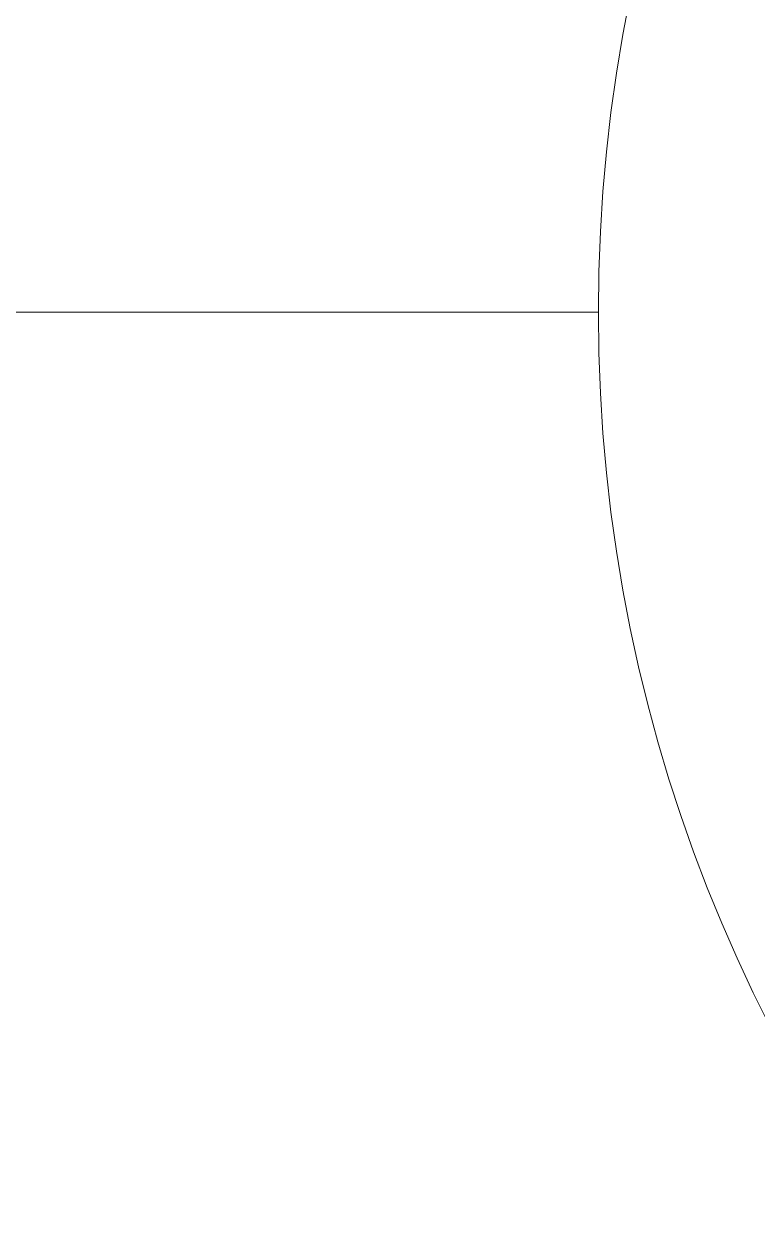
# Model space of a CAD drawing. Header units: metres. Extents: x 0 to 105485, y 0 to 425721.
# Drawn here: x 104929.1204 to 104929.4007, y 425421.8663 to 425422.3203 of the extents above; entities that cross this region are included whole.
import ezdxf

# ---------------------------------------------------------------- set-up
doc = ezdxf.new("R2010")
doc.units = ezdxf.units.M
doc.header["$MEASUREMENT"] = 0
doc.layers.add('B-XX-MO-ONDERZOEK_SONDERING-G', color=90, linetype='Continuous', lineweight=18)
doc.layers.add('B-XX-MO-ONDERZOEK_SONDERING-S', color=90, linetype='Continuous', lineweight=18)

msp = doc.modelspace()

# ---------------------------------------------------------------- linework, layer by layer
at = {"layer": 'B-XX-MO-ONDERZOEK_SONDERING-G', "color": 0, "true_color": 0x285cd6}
for points in [[(104928.39, 425422.21, -7.098), (104928.615, 425422.21, -7.118), (104928.765, 425422.21, -7.138), (104928.865, 425422.21, -7.158), (104929.215, 425422.21, -7.178), (104929.34, 425422.21, -7.198), (104929.34, 425422.21, -7.218), (104929.34, 425422.21, -7.238), (104929.34, 425422.21, -7.258), (104929.34, 425422.21, -7.277), (104929.34, 425422.21, -7.297), (104929.34, 425422.21, -7.317), (104929.34, 425422.21, -7.337), (104929.34, 425422.21, -7.357), (104929.34, 425422.21, -7.377), (104929.34, 425422.21, -7.397), (104929.34, 425422.21, -7.417), (104929.24, 425422.21, -7.437), (104929.14, 425422.21, -7.457), (104929.015, 425422.21, -7.477), (104928.89, 425422.21, -7.497), (104928.74, 425422.21, -7.516), (104928.615, 425422.21, -7.536), (104928.515, 425422.21, -7.556)], [(104929.115, 425422.21, -8.75), (104929.14, 425422.21, -8.77), (104929.165, 425422.21, -8.789), (104929.165, 425422.21, -8.809), (104929.19, 425422.21, -8.829), (104929.19, 425422.21, -8.849), (104929.19, 425422.21, -8.869), (104929.215, 425422.21, -8.889), (104929.265, 425422.21, -8.909), (104929.265, 425422.21, -8.929), (104929.265, 425422.21, -8.949), (104929.29, 425422.21, -8.968), (104929.265, 425422.21, -8.988), (104929.265, 425422.21, -9.008), (104929.265, 425422.21, -9.028), (104929.29, 425422.21, -9.048), (104929.29, 425422.21, -9.068), (104929.29, 425422.21, -9.088), (104929.29, 425422.21, -9.108), (104929.29, 425422.21, -9.127), (104929.29, 425422.21, -9.147), (104929.265, 425422.21, -9.167), (104929.265, 425422.21, -9.187), (104929.165, 425422.21, -9.207), (104929.14, 425422.21, -9.227), (104928.965, 425422.21, -9.247)], [(104929.015, 425422.21, -9.426), (104929.29, 425422.21, -9.446), (104929.34, 425422.21, -9.465), (104929.34, 425422.21, -9.485), (104929.315, 425422.21, -9.505), (104929.265, 425422.21, -9.525), (104929.14, 425422.21, -9.545), (104929.04, 425422.21, -9.565)], [(104929.09, 425422.21, -2.195), (104929.14, 425422.21, -2.215), (104929.065, 425422.21, -2.234)], [(104929.265, 425422.21, 3.401), (104929.24, 425422.21, 3.381), (104929.24, 425422.21, 3.361), (104929.265, 425422.21, 3.341), (104929.265, 425422.21, 3.321), (104929.29, 425422.21, 3.301), (104929.29, 425422.21, 3.281), (104929.29, 425422.21, 3.261), (104929.29, 425422.21, 3.241), (104929.29, 425422.21, 3.221), (104929.29, 425422.21, 3.201), (104929.29, 425422.21, 3.181), (104929.29, 425422.21, 3.161), (104929.29, 425422.21, 3.141), (104929.265, 425422.21, 3.121), (104929.265, 425422.21, 3.101), (104929.265, 425422.21, 3.081), (104929.265, 425422.21, 3.061), (104929.265, 425422.21, 3.041), (104929.265, 425422.21, 3.021), (104929.265, 425422.21, 3.001), (104929.265, 425422.21, 2.981), (104929.265, 425422.21, 2.961), (104929.265, 425422.21, 2.941), (104929.24, 425422.21, 2.921), (104929.24, 425422.21, 2.901), (104929.24, 425422.21, 2.881), (104929.24, 425422.21, 2.861), (104929.24, 425422.21, 2.841), (104929.24, 425422.21, 2.821), (104929.24, 425422.21, 2.801), (104929.265, 425422.21, 2.781), (104929.265, 425422.21, 2.761), (104929.265, 425422.21, 2.741), (104929.265, 425422.21, 2.721), (104929.265, 425422.21, 2.701), (104929.265, 425422.21, 2.681), (104929.265, 425422.21, 2.661), (104929.265, 425422.21, 2.641), (104929.265, 425422.21, 2.621), (104929.265, 425422.21, 2.601), (104929.265, 425422.21, 2.581), (104929.265, 425422.21, 2.561), (104929.265, 425422.21, 2.541), (104929.24, 425422.21, 2.521), (104929.24, 425422.21, 2.501), (104929.24, 425422.21, 2.481), (104929.24, 425422.21, 2.461), (104929.24, 425422.21, 2.441), (104929.24, 425422.21, 2.421), (104929.24, 425422.21, 2.401), (104929.24, 425422.21, 2.381), (104929.24, 425422.21, 2.361), (104929.215, 425422.21, 2.341), (104929.215, 425422.21, 2.321), (104929.215, 425422.21, 2.301), (104929.215, 425422.21, 2.281), (104929.215, 425422.21, 2.261), (104929.215, 425422.21, 2.241), (104929.215, 425422.21, 2.221), (104929.215, 425422.21, 2.201), (104929.215, 425422.21, 2.181), (104929.215, 425422.21, 2.161), (104929.215, 425422.21, 2.141), (104929.215, 425422.21, 2.121), (104929.215, 425422.21, 2.101), (104929.215, 425422.21, 2.081), (104929.215, 425422.21, 2.061), (104929.215, 425422.21, 2.041), (104929.215, 425422.21, 2.021), (104929.24, 425422.21, 2.001), (104929.24, 425422.21, 1.981), (104929.24, 425422.21, 1.961), (104929.265, 425422.21, 1.941), (104929.265, 425422.21, 1.921), (104929.265, 425422.21, 1.901), (104929.265, 425422.21, 1.881), (104929.265, 425422.21, 1.861), (104929.265, 425422.21, 1.841), (104929.265, 425422.21, 1.821), (104929.265, 425422.21, 1.801), (104929.265, 425422.21, 1.781), (104929.265, 425422.21, 1.761), (104929.265, 425422.21, 1.741), (104929.265, 425422.21, 1.721), (104929.29, 425422.21, 1.701), (104929.265, 425422.21, 1.681), (104929.29, 425422.21, 1.661), (104929.265, 425422.21, 1.641), (104929.29, 425422.21, 1.621), (104929.265, 425422.21, 1.601), (104929.265, 425422.21, 1.581), (104929.215, 425422.21, 1.561), (104929.165, 425422.21, 1.541), (104929.09, 425422.21, 1.521)], [(104929.115, 425422.21, -15.84), (104929.14, 425422.21, -15.86), (104929.14, 425422.21, -15.88), (104929.14, 425422.21, -15.899), (104929.14, 425422.21, -15.919), (104929.165, 425422.21, -15.939), (104929.165, 425422.21, -15.959), (104929.19, 425422.21, -15.979), (104929.19, 425422.21, -15.999), (104929.19, 425422.21, -16.018), (104929.19, 425422.21, -16.038), (104929.19, 425422.21, -16.058), (104929.19, 425422.21, -16.078), (104929.19, 425422.21, -16.098), (104929.165, 425422.21, -16.118), (104929.165, 425422.21, -16.137), (104929.165, 425422.21, -16.157), (104929.165, 425422.21, -16.177), (104929.14, 425422.21, -16.197), (104929.14, 425422.21, -16.217), (104929.14, 425422.21, -16.237), (104929.14, 425422.21, -16.256), (104929.165, 425422.21, -16.276), (104929.165, 425422.21, -16.296), (104929.165, 425422.21, -16.316), (104929.165, 425422.21, -16.336), (104929.165, 425422.21, -16.356), (104929.165, 425422.21, -16.375), (104929.165, 425422.21, -16.395), (104929.165, 425422.21, -16.415), (104929.165, 425422.21, -16.435), (104929.165, 425422.21, -16.455), (104929.165, 425422.21, -16.475), (104929.165, 425422.21, -16.495), (104929.165, 425422.21, -16.514), (104929.165, 425422.21, -16.534), (104929.165, 425422.21, -16.554), (104929.165, 425422.21, -16.574), (104929.165, 425422.21, -16.594), (104929.165, 425422.21, -16.614), (104929.165, 425422.21, -16.633), (104929.165, 425422.21, -16.653), (104929.165, 425422.21, -16.673), (104929.165, 425422.21, -16.693), (104929.165, 425422.21, -16.713), (104929.165, 425422.21, -16.733), (104929.165, 425422.21, -16.752), (104929.165, 425422.21, -16.772), (104929.165, 425422.21, -16.792), (104929.165, 425422.21, -16.812), (104929.19, 425422.21, -16.832), (104929.19, 425422.21, -16.852), (104929.19, 425422.21, -16.871), (104929.19, 425422.21, -16.891), (104929.19, 425422.21, -16.911), (104929.165, 425422.21, -16.931), (104929.165, 425422.21, -16.951), (104929.165, 425422.21, -16.971), (104929.165, 425422.21, -16.99), (104929.165, 425422.21, -17.01), (104929.165, 425422.21, -17.03), (104929.165, 425422.21, -17.05), (104929.165, 425422.21, -17.07), (104929.19, 425422.21, -17.09), (104929.19, 425422.21, -17.109), (104929.19, 425422.21, -17.129), (104929.19, 425422.21, -17.149), (104929.19, 425422.21, -17.169), (104929.19, 425422.21, -17.189), (104929.19, 425422.21, -17.208), (104929.215, 425422.21, -17.228), (104929.215, 425422.21, -17.248), (104929.215, 425422.21, -17.268), (104929.215, 425422.21, -17.288), (104929.215, 425422.21, -17.308), (104929.215, 425422.21, -17.327), (104929.215, 425422.21, -17.347), (104929.215, 425422.21, -17.367), (104929.215, 425422.21, -17.387), (104929.215, 425422.21, -17.407), (104929.215, 425422.21, -17.427), (104929.215, 425422.21, -17.446), (104929.215, 425422.21, -17.466), (104929.19, 425422.21, -17.486), (104929.19, 425422.21, -17.506), (104929.19, 425422.21, -17.526), (104929.19, 425422.21, -17.546), (104929.19, 425422.21, -17.565), (104929.215, 425422.21, -17.585), (104929.215, 425422.21, -17.605), (104929.215, 425422.21, -17.625), (104929.215, 425422.21, -17.645), (104929.215, 425422.21, -17.665), (104929.24, 425422.21, -17.684), (104929.24, 425422.21, -17.704), (104929.24, 425422.21, -17.724), (104929.24, 425422.21, -17.744), (104929.24, 425422.21, -17.764), (104929.24, 425422.21, -17.784), (104929.24, 425422.21, -17.803), (104929.24, 425422.21, -17.823), (104929.24, 425422.21, -17.843), (104929.24, 425422.21, -17.863), (104929.215, 425422.21, -17.883), (104929.215, 425422.21, -17.902), (104929.215, 425422.21, -17.922), (104929.19, 425422.21, -17.942), (104929.19, 425422.21, -17.962), (104929.215, 425422.21, -17.982), (104929.19, 425422.21, -18.002), (104929.19, 425422.21, -18.021), (104929.215, 425422.21, -18.041), (104929.19, 425422.21, -18.061), (104929.19, 425422.21, -18.081), (104929.215, 425422.21, -18.101), (104929.215, 425422.21, -18.121), (104929.215, 425422.21, -18.14), (104929.215, 425422.21, -18.16), (104929.19, 425422.21, -18.18), (104929.19, 425422.21, -18.2), (104929.215, 425422.21, -18.22), (104929.215, 425422.21, -18.24), (104929.215, 425422.21, -18.259), (104929.215, 425422.21, -18.279), (104929.215, 425422.21, -18.299), (104929.19, 425422.21, -18.319), (104929.19, 425422.21, -18.339), (104929.14, 425422.21, -18.359), (104929.09, 425422.21, -18.378)], [(104929.09, 425422.21, -23.129), (104929.14, 425422.21, -23.149), (104929.165, 425422.21, -23.168), (104929.165, 425422.21, -23.188), (104929.14, 425422.21, -23.208), (104929.09, 425422.21, -23.228)], [(104929.115, 425422.21, -1.556), (104929.29, 425422.21, -1.576), (104929.315, 425422.21, -1.596), (104929.265, 425422.21, -1.616), (104929.24, 425422.21, -1.636), (104929.19, 425422.21, -1.656), (104929.19, 425422.21, -1.676), (104929.165, 425422.21, -1.696), (104929.19, 425422.21, -1.716), (104929.215, 425422.21, -1.736), (104929.215, 425422.21, -1.756), (104929.215, 425422.21, -1.776), (104929.215, 425422.21, -1.795), (104929.19, 425422.21, -1.815), (104929.165, 425422.21, -1.835), (104929.115, 425422.21, -1.855)], [(104929.115, 425422.21, -7.755), (104929.14, 425422.21, -7.775), (104929.14, 425422.21, -7.795), (104929.115, 425422.21, -7.815)], [(104929.115, 425422.21, -7.974), (104929.14, 425422.21, -7.994), (104929.14, 425422.21, -8.014), (104929.19, 425422.21, -8.034), (104929.165, 425422.21, -8.053), (104929.14, 425422.21, -8.073), (104929.115, 425422.21, -8.093)], [(104929.115, 425422.21, -12.009), (104929.165, 425422.21, -12.029), (104929.19, 425422.21, -12.049), (104929.215, 425422.21, -12.068), (104929.24, 425422.21, -12.088), (104929.24, 425422.21, -12.108), (104929.265, 425422.21, -12.128), (104929.24, 425422.21, -12.148), (104929.24, 425422.21, -12.168), (104929.24, 425422.21, -12.188), (104929.24, 425422.21, -12.207), (104929.24, 425422.21, -12.227), (104929.215, 425422.21, -12.247), (104929.215, 425422.21, -12.267), (104929.215, 425422.21, -12.287), (104929.215, 425422.21, -12.307), (104929.19, 425422.21, -12.327), (104929.19, 425422.21, -12.346), (104929.19, 425422.21, -12.366), (104929.19, 425422.21, -12.386), (104929.19, 425422.21, -12.406), (104929.19, 425422.21, -12.426), (104929.19, 425422.21, -12.446), (104929.19, 425422.21, -12.466), (104929.19, 425422.21, -12.485), (104929.19, 425422.21, -12.505), (104929.19, 425422.21, -12.525), (104929.19, 425422.21, -12.545), (104929.19, 425422.21, -12.565), (104929.19, 425422.21, -12.585), (104929.165, 425422.21, -12.605), (104929.165, 425422.21, -12.624), (104929.165, 425422.21, -12.644), (104929.165, 425422.21, -12.664), (104929.165, 425422.21, -12.684), (104929.165, 425422.21, -12.704), (104929.165, 425422.21, -12.724), (104929.165, 425422.21, -12.744), (104929.165, 425422.21, -12.763), (104929.165, 425422.21, -12.783), (104929.165, 425422.21, -12.803), (104929.165, 425422.21, -12.823), (104929.165, 425422.21, -12.843), (104929.165, 425422.21, -12.863), (104929.14, 425422.21, -12.883), (104929.14, 425422.21, -12.902), (104929.14, 425422.21, -12.922), (104929.14, 425422.21, -12.942), (104929.14, 425422.21, -12.962), (104929.165, 425422.21, -12.982), (104929.165, 425422.21, -13.002), (104929.165, 425422.21, -13.021), (104929.19, 425422.21, -13.041), (104929.19, 425422.21, -13.061), (104929.215, 425422.21, -13.081), (104929.215, 425422.21, -13.101), (104929.215, 425422.21, -13.121), (104929.215, 425422.21, -13.141), (104929.215, 425422.21, -13.16), (104929.215, 425422.21, -13.18), (104929.19, 425422.21, -13.2), (104929.19, 425422.21, -13.22), (104929.165, 425422.21, -13.24), (104929.165, 425422.21, -13.26), (104929.165, 425422.21, -13.28), (104929.165, 425422.21, -13.299), (104929.165, 425422.21, -13.319), (104929.19, 425422.21, -13.339), (104929.19, 425422.21, -13.359), (104929.19, 425422.21, -13.379), (104929.165, 425422.21, -13.399), (104929.165, 425422.21, -13.419), (104929.165, 425422.21, -13.438), (104929.165, 425422.21, -13.458), (104929.165, 425422.21, -13.478), (104929.165, 425422.21, -13.498), (104929.165, 425422.21, -13.518), (104929.165, 425422.21, -13.538), (104929.165, 425422.21, -13.557), (104929.165, 425422.21, -13.577), (104929.165, 425422.21, -13.597), (104929.14, 425422.21, -13.617), (104929.14, 425422.21, -13.637), (104929.14, 425422.21, -13.657), (104929.165, 425422.21, -13.677), (104929.165, 425422.21, -13.696), (104929.165, 425422.21, -13.716), (104929.165, 425422.21, -13.736), (104929.165, 425422.21, -13.756), (104929.165, 425422.21, -13.776), (104929.165, 425422.21, -13.796), (104929.14, 425422.21, -13.816), (104929.14, 425422.21, -13.835), (104929.165, 425422.21, -13.855), (104929.165, 425422.21, -13.875), (104929.165, 425422.21, -13.895), (104929.165, 425422.21, -13.915), (104929.165, 425422.21, -13.935), (104929.165, 425422.21, -13.954), (104929.165, 425422.21, -13.974), (104929.165, 425422.21, -13.994), (104929.165, 425422.21, -14.014), (104929.165, 425422.21, -14.034), (104929.165, 425422.21, -14.054), (104929.165, 425422.21, -14.074), (104929.165, 425422.21, -14.093), (104929.165, 425422.21, -14.113), (104929.165, 425422.21, -14.133), (104929.165, 425422.21, -14.153), (104929.165, 425422.21, -14.173), (104929.14, 425422.21, -14.193), (104929.14, 425422.21, -14.213), (104929.14, 425422.21, -14.232), (104929.14, 425422.21, -14.252), (104929.115, 425422.21, -14.272)], [(104929.115, 425422.21, -14.332), (104929.14, 425422.21, -14.352), (104929.14, 425422.21, -14.371), (104929.14, 425422.21, -14.391), (104929.14, 425422.21, -14.411), (104929.14, 425422.21, -14.431), (104929.14, 425422.21, -14.451), (104929.14, 425422.21, -14.471), (104929.14, 425422.21, -14.49), (104929.14, 425422.21, -14.51), (104929.14, 425422.21, -14.53), (104929.14, 425422.21, -14.55), (104929.14, 425422.21, -14.57), (104929.14, 425422.21, -14.59), (104929.14, 425422.21, -14.61), (104929.165, 425422.21, -14.629), (104929.165, 425422.21, -14.649), (104929.165, 425422.21, -14.669), (104929.19, 425422.21, -14.689), (104929.19, 425422.21, -14.709), (104929.19, 425422.21, -14.729), (104929.19, 425422.21, -14.748), (104929.19, 425422.21, -14.768), (104929.19, 425422.21, -14.788), (104929.19, 425422.21, -14.808), (104929.19, 425422.21, -14.828), (104929.19, 425422.21, -14.848), (104929.19, 425422.21, -14.868), (104929.19, 425422.21, -14.887), (104929.19, 425422.21, -14.907), (104929.19, 425422.21, -14.927), (104929.19, 425422.21, -14.947), (104929.19, 425422.21, -14.967), (104929.19, 425422.21, -14.987), (104929.165, 425422.21, -15.006), (104929.165, 425422.21, -15.026), (104929.165, 425422.21, -15.046), (104929.14, 425422.21, -15.066), (104929.14, 425422.21, -15.086), (104929.14, 425422.21, -15.106), (104929.14, 425422.21, -15.126), (104929.115, 425422.21, -15.145)], [(104929.115, 425422.21, -15.205), (104929.14, 425422.21, -15.225), (104929.115, 425422.21, -15.245), (104929.14, 425422.21, -15.264), (104929.115, 425422.21, -15.284)], [(104929.115, 425422.21, -15.364), (104929.14, 425422.21, -15.383), (104929.14, 425422.21, -15.403), (104929.14, 425422.21, -15.423), (104929.14, 425422.21, -15.443), (104929.165, 425422.21, -15.463), (104929.165, 425422.21, -15.483), (104929.165, 425422.21, -15.503), (104929.165, 425422.21, -15.522), (104929.165, 425422.21, -15.542), (104929.165, 425422.21, -15.562), (104929.14, 425422.21, -15.582), (104929.14, 425422.21, -15.602), (104929.14, 425422.21, -15.622), (104929.115, 425422.21, -15.641)], [(104929.115, 425422.21, -24.275), (104929.14, 425422.21, -24.295), (104929.14, 425422.21, -24.315), (104929.14, 425422.21, -24.335), (104929.115, 425422.21, -24.354)], [(104929.115, 425422.21, -24.73), (104929.14, 425422.21, -24.75), (104929.165, 425422.21, -24.77), (104929.19, 425422.21, -24.789), (104929.19, 425422.21, -24.809), (104929.19, 425422.21, -24.829), (104929.19, 425422.21, -24.849), (104929.19, 425422.21, -24.868), (104929.165, 425422.21, -24.888), (104929.14, 425422.21, -24.908), (104929.14, 425422.21, -24.928), (104929.14, 425422.21, -24.947), (104929.165, 425422.21, -24.967), (104929.14, 425422.21, -24.987), (104929.14, 425422.21, -25.007), (104929.14, 425422.21, -25.026), (104929.14, 425422.21, -25.046), (104929.115, 425422.21, -25.066)], [(104929.115, 425422.21, -25.086), (104929.14, 425422.21, -25.106), (104929.14, 425422.21, -25.125), (104929.14, 425422.21, -25.145), (104929.14, 425422.21, -25.165), (104929.115, 425422.21, -25.185)], [(104929.115, 425422.21, -26.804), (104929.14, 425422.21, -26.824), (104929.14, 425422.21, -26.844), (104929.14, 425422.21, -26.863), (104929.115, 425422.21, -26.883)], [(104929.115, 425422.21, -27.179), (104929.14, 425422.21, -27.199), (104929.14, 425422.21, -27.219), (104929.14, 425422.21, -27.238), (104929.115, 425422.21, -27.258)], [(104929.115, 425422.21, -27.613), (104929.14, 425422.21, -27.633), (104929.14, 425422.21, -27.653), (104929.14, 425422.21, -27.673), (104929.14, 425422.21, -27.692), (104929.115, 425422.21, -27.712)], [(104929.115, 425422.21, -36.553), (104929.14, 425422.21, -36.573), (104929.165, 425422.21, -36.592), (104929.165, 425422.21, -36.612), (104929.14, 425422.21, -36.632), (104929.14, 425422.21, -36.651), (104929.14, 425422.21, -36.671), (104929.14, 425422.21, -36.69), (104929.14, 425422.21, -36.71), (104929.14, 425422.21, -36.73), (104929.14, 425422.21, -36.749), (104929.14, 425422.21, -36.769), (104929.14, 425422.21, -36.789), (104929.14, 425422.21, -36.808), (104929.14, 425422.21, -36.828), (104929.14, 425422.21, -36.847), (104929.14, 425422.21, -36.867), (104929.14, 425422.21, -36.887), (104929.14, 425422.21, -36.906), (104929.165, 425422.21, -36.926), (104929.165, 425422.21, -36.946), (104929.165, 425422.21, -36.965), (104929.165, 425422.21, -36.985), (104929.165, 425422.21, -37.004), (104929.165, 425422.21, -37.024), (104929.165, 425422.21, -37.044), (104929.19, 425422.21, -37.063), (104929.165, 425422.21, -37.083), (104929.165, 425422.21, -37.103), (104929.165, 425422.21, -37.122), (104929.165, 425422.21, -37.142), (104929.165, 425422.21, -37.161), (104929.165, 425422.21, -37.181), (104929.165, 425422.21, -37.201), (104929.165, 425422.21, -37.22), (104929.165, 425422.21, -37.24), (104929.165, 425422.21, -37.26), (104929.165, 425422.21, -37.279), (104929.165, 425422.21, -37.299), (104929.165, 425422.21, -37.318), (104929.165, 425422.21, -37.338), (104929.165, 425422.21, -37.358), (104929.165, 425422.21, -37.377), (104929.165, 425422.21, -37.397), (104929.165, 425422.21, -37.416), (104929.14, 425422.21, -37.436), (104929.14, 425422.21, -37.456), (104929.14, 425422.21, -37.475), (104929.14, 425422.21, -37.495), (104929.14, 425422.21, -37.515), (104929.14, 425422.21, -37.534), (104929.14, 425422.21, -37.554), (104929.14, 425422.21, -37.573), (104929.14, 425422.21, -37.593), (104929.14, 425422.21, -37.613), (104929.165, 425422.21, -37.632), (104929.165, 425422.21, -37.652), (104929.165, 425422.21, -37.672), (104929.165, 425422.21, -37.691), (104929.165, 425422.21, -37.711), (104929.165, 425422.21, -37.73), (104929.165, 425422.21, -37.75), (104929.14, 425422.21, -37.77), (104929.14, 425422.21, -37.789), (104929.14, 425422.21, -37.809), (104929.14, 425422.21, -37.828), (104929.14, 425422.21, -37.848), (104929.14, 425422.21, -37.868), (104929.14, 425422.21, -37.887), (104929.14, 425422.21, -37.907), (104929.14, 425422.21, -37.927), (104929.165, 425422.21, -37.946), (104929.165, 425422.21, -37.966), (104929.165, 425422.21, -37.985), (104929.165, 425422.21, -38.005), (104929.165, 425422.21, -38.025), (104929.165, 425422.21, -38.044), (104929.165, 425422.21, -38.064), (104929.14, 425422.21, -38.084), (104929.165, 425422.21, -38.103), (104929.165, 425422.21, -38.123), (104929.165, 425422.21, -38.142), (104929.165, 425422.21, -38.162), (104929.165, 425422.21, -38.182), (104929.165, 425422.21, -38.201), (104929.165, 425422.21, -38.221), (104929.165, 425422.21, -38.24), (104929.165, 425422.21, -38.26), (104929.19, 425422.21, -38.28), (104929.19, 425422.21, -38.299), (104929.19, 425422.21, -38.319), (104929.19, 425422.21, -38.339), (104929.19, 425422.21, -38.358), (104929.19, 425422.21, -38.378), (104929.19, 425422.21, -38.397), (104929.165, 425422.21, -38.417), (104929.165, 425422.21, -38.437), (104929.165, 425422.21, -38.456), (104929.165, 425422.21, -38.476), (104929.165, 425422.21, -38.495), (104929.165, 425422.21, -38.515), (104929.165, 425422.21, -38.535), (104929.14, 425422.21, -38.554), (104929.14, 425422.21, -38.574), (104929.14, 425422.21, -38.594), (104929.14, 425422.21, -38.613), (104929.14, 425422.21, -38.633), (104929.14, 425422.21, -38.652), (104929.165, 425422.21, -38.672), (104929.165, 425422.21, -38.692), (104929.165, 425422.21, -38.711), (104929.165, 425422.21, -38.731), (104929.165, 425422.21, -38.751), (104929.14, 425422.21, -38.77), (104929.14, 425422.21, -38.79), (104929.14, 425422.21, -38.809), (104929.14, 425422.21, -38.829), (104929.14, 425422.21, -38.849), (104929.14, 425422.21, -38.868), (104929.14, 425422.21, -38.888), (104929.14, 425422.21, -38.907), (104929.165, 425422.21, -38.927), (104929.14, 425422.21, -38.947), (104929.165, 425422.21, -38.966), (104929.165, 425422.21, -38.986), (104929.165, 425422.21, -39.006), (104929.165, 425422.21, -39.025), (104929.14, 425422.21, -39.045), (104929.14, 425422.21, -39.064), (104929.14, 425422.21, -39.084), (104929.14, 425422.21, -39.104), (104929.14, 425422.21, -39.123), (104929.14, 425422.21, -39.143), (104929.14, 425422.21, -39.162), (104929.14, 425422.21, -39.182), (104929.14, 425422.21, -39.202), (104929.14, 425422.21, -39.221), (104929.165, 425422.21, -39.241), (104929.165, 425422.21, -39.261), (104929.165, 425422.21, -39.28), (104929.165, 425422.21, -39.3), (104929.165, 425422.21, -39.319), (104929.165, 425422.21, -39.339), (104929.165, 425422.21, -39.359), (104929.165, 425422.21, -39.378), (104929.165, 425422.21, -39.398), (104929.165, 425422.21, -39.417), (104929.165, 425422.21, -39.437), (104929.165, 425422.21, -39.457), (104929.165, 425422.21, -39.476), (104929.165, 425422.21, -39.496), (104929.14, 425422.21, -39.515), (104929.14, 425422.21, -39.535), (104929.165, 425422.21, -39.555), (104929.165, 425422.21, -39.574), (104929.165, 425422.21, -39.594), (104929.165, 425422.21, -39.613), (104929.165, 425422.21, -39.633), (104929.165, 425422.21, -39.653), (104929.165, 425422.21, -39.672), (104929.14, 425422.21, -39.692), (104929.14, 425422.21, -39.711), (104929.14, 425422.21, -39.731), (104929.14, 425422.21, -39.751), (104929.14, 425422.21, -39.77), (104929.14, 425422.21, -39.79), (104929.115, 425422.21, -39.81)], [(104929.115, 425422.21, -40.123), (104929.14, 425422.21, -40.143), (104929.165, 425422.21, -40.162), (104929.19, 425422.21, -40.182), (104929.19, 425422.21, -40.202), (104929.19, 425422.21, -40.221), (104929.19, 425422.21, -40.241), (104929.19, 425422.21, -40.26), (104929.19, 425422.21, -40.28), (104929.19, 425422.21, -40.3), (104929.19, 425422.21, -40.319), (104929.19, 425422.21, -40.339), (104929.19, 425422.21, -40.358), (104929.165, 425422.21, -40.378), (104929.165, 425422.21, -40.398), (104929.19, 425422.21, -40.417), (104929.19, 425422.21, -40.437), (104929.19, 425422.21, -40.456), (104929.19, 425422.21, -40.476), (104929.19, 425422.21, -40.496), (104929.19, 425422.21, -40.515), (104929.19, 425422.21, -40.535), (104929.19, 425422.21, -40.554), (104929.19, 425422.21, -40.574), (104929.19, 425422.21, -40.593), (104929.165, 425422.21, -40.613), (104929.165, 425422.21, -40.633), (104929.165, 425422.21, -40.652), (104929.165, 425422.21, -40.672), (104929.165, 425422.21, -40.691), (104929.165, 425422.21, -40.711), (104929.165, 425422.21, -40.731), (104929.165, 425422.21, -40.75), (104929.165, 425422.21, -40.77), (104929.165, 425422.21, -40.789), (104929.19, 425422.21, -40.809), (104929.19, 425422.21, -40.829), (104929.19, 425422.21, -40.848), (104929.215, 425422.21, -40.868), (104929.215, 425422.21, -40.887), (104929.215, 425422.21, -40.907), (104929.215, 425422.21, -40.926), (104929.19, 425422.21, -40.946), (104929.19, 425422.21, -40.966), (104929.19, 425422.21, -40.985), (104929.19, 425422.21, -41.005), (104929.19, 425422.21, -41.024), (104929.19, 425422.21, -41.044), (104929.19, 425422.21, -41.063), (104929.19, 425422.21, -41.083), (104929.165, 425422.21, -41.103), (104929.165, 425422.21, -41.122), (104929.165, 425422.21, -41.142), (104929.165, 425422.21, -41.161), (104929.165, 425422.21, -41.181), (104929.165, 425422.21, -41.2), (104929.165, 425422.21, -41.22), (104929.165, 425422.21, -41.24), (104929.165, 425422.21, -41.259), (104929.165, 425422.21, -41.279), (104929.19, 425422.21, -41.298), (104929.19, 425422.21, -41.318), (104929.215, 425422.21, -41.337), (104929.215, 425422.21, -41.357), (104929.215, 425422.21, -41.377), (104929.215, 425422.21, -41.396), (104929.215, 425422.21, -41.416), (104929.215, 425422.21, -41.435), (104929.19, 425422.21, -41.455), (104929.19, 425422.21, -41.474), (104929.19, 425422.21, -41.494), (104929.19, 425422.21, -41.513), (104929.19, 425422.21, -41.533), (104929.19, 425422.21, -41.553), (104929.19, 425422.21, -41.572), (104929.19, 425422.21, -41.592), (104929.19, 425422.21, -41.611), (104929.19, 425422.21, -41.631), (104929.19, 425422.21, -41.65), (104929.19, 425422.21, -41.67), (104929.19, 425422.21, -41.689), (104929.19, 425422.21, -41.709), (104929.19, 425422.21, -41.729), (104929.19, 425422.21, -41.748), (104929.19, 425422.21, -41.768), (104929.19, 425422.21, -41.787), (104929.19, 425422.21, -41.807), (104929.19, 425422.21, -41.826), (104929.19, 425422.21, -41.846), (104929.19, 425422.21, -41.865), (104929.19, 425422.21, -41.885), (104929.19, 425422.21, -41.905), (104929.19, 425422.21, -41.924), (104929.19, 425422.21, -41.944), (104929.19, 425422.21, -41.963), (104929.19, 425422.21, -41.983), (104929.19, 425422.21, -42.002), (104929.19, 425422.21, -42.022), (104929.19, 425422.21, -42.041), (104929.19, 425422.21, -42.061), (104929.19, 425422.21, -42.081), (104929.19, 425422.21, -42.1), (104929.19, 425422.21, -42.12), (104929.19, 425422.21, -42.139), (104929.19, 425422.21, -42.159), (104929.19, 425422.21, -42.178), (104929.19, 425422.21, -42.198), (104929.19, 425422.21, -42.217), (104929.19, 425422.21, -42.237), (104929.19, 425422.21, -42.257), (104929.19, 425422.21, -42.276), (104929.19, 425422.21, -42.296), (104929.19, 425422.21, -42.315), (104929.19, 425422.21, -42.335), (104929.19, 425422.21, -42.354), (104929.19, 425422.21, -42.374), (104929.19, 425422.21, -42.393), (104929.19, 425422.21, -42.413), (104929.165, 425422.21, -42.433), (104929.165, 425422.21, -42.452), (104929.165, 425422.21, -42.472), (104929.165, 425422.21, -42.491), (104929.165, 425422.21, -42.511), (104929.165, 425422.21, -42.53), (104929.165, 425422.21, -42.55), (104929.165, 425422.21, -42.569), (104929.165, 425422.21, -42.589), (104929.165, 425422.21, -42.608), (104929.165, 425422.21, -42.628), (104929.165, 425422.21, -42.648), (104929.165, 425422.21, -42.667), (104929.165, 425422.21, -42.687), (104929.165, 425422.21, -42.706), (104929.165, 425422.21, -42.726), (104929.165, 425422.21, -42.745), (104929.165, 425422.21, -42.765), (104929.165, 425422.21, -42.784), (104929.165, 425422.21, -42.804), (104929.165, 425422.21, -42.823), (104929.165, 425422.21, -42.843), (104929.165, 425422.21, -42.863), (104929.165, 425422.21, -42.882), (104929.165, 425422.21, -42.902), (104929.165, 425422.21, -42.921), (104929.165, 425422.21, -42.941), (104929.165, 425422.21, -42.96), (104929.165, 425422.21, -42.98), (104929.165, 425422.21, -42.999), (104929.165, 425422.21, -43.019), (104929.165, 425422.21, -43.038), (104929.165, 425422.21, -43.058), (104929.165, 425422.21, -43.077), (104929.165, 425422.21, -43.097), (104929.165, 425422.21, -43.117), (104929.165, 425422.21, -43.136), (104929.165, 425422.21, -43.156), (104929.165, 425422.21, -43.175), (104929.165, 425422.21, -43.195), (104929.165, 425422.21, -43.214), (104929.165, 425422.21, -43.234), (104929.165, 425422.21, -43.253), (104929.165, 425422.21, -43.273), (104929.165, 425422.21, -43.292), (104929.165, 425422.21, -43.312), (104929.165, 425422.21, -43.332), (104929.165, 425422.21, -43.351), (104929.165, 425422.21, -43.371), (104929.165, 425422.21, -43.39), (104929.165, 425422.21, -43.41), (104929.165, 425422.21, -43.429), (104929.165, 425422.21, -43.449), (104929.165, 425422.21, -43.468), (104929.165, 425422.21, -43.488), (104929.165, 425422.21, -43.507), (104929.165, 425422.21, -43.527), (104929.165, 425422.21, -43.546), (104929.165, 425422.21, -43.566), (104929.165, 425422.21, -43.586), (104929.165, 425422.21, -43.605), (104929.165, 425422.21, -43.625), (104929.165, 425422.21, -43.644), (104929.165, 425422.21, -43.664), (104929.165, 425422.21, -43.683), (104929.165, 425422.21, -43.703), (104929.165, 425422.21, -43.722), (104929.165, 425422.21, -43.742), (104929.19, 425422.21, -43.761), (104929.19, 425422.21, -43.781), (104929.19, 425422.21, -43.8), (104929.19, 425422.21, -43.82), (104929.19, 425422.21, -43.839), (104929.19, 425422.21, -43.859), (104929.19, 425422.21, -43.879), (104929.19, 425422.21, -43.898), (104929.19, 425422.21, -43.918), (104929.19, 425422.21, -43.937), (104929.19, 425422.21, -43.957), (104929.19, 425422.21, -43.976), (104929.19, 425422.21, -43.996), (104929.19, 425422.21, -44.015), (104929.19, 425422.21, -44.035), (104929.19, 425422.21, -44.054), (104929.19, 425422.21, -44.074), (104929.19, 425422.21, -44.093), (104929.19, 425422.21, -44.113), (104929.19, 425422.21, -44.132), (104929.19, 425422.21, -44.152), (104929.165, 425422.21, -44.171), (104929.19, 425422.21, -44.191), (104929.19, 425422.21, -44.211), (104929.19, 425422.21, -44.23), (104929.19, 425422.21, -44.25), (104929.19, 425422.21, -44.269), (104929.19, 425422.21, -44.289), (104929.165, 425422.21, -44.308), (104929.165, 425422.21, -44.328), (104929.165, 425422.21, -44.347), (104929.165, 425422.21, -44.367), (104929.165, 425422.21, -44.386), (104929.19, 425422.21, -44.406), (104929.19, 425422.21, -44.425), (104929.19, 425422.21, -44.445), (104929.19, 425422.21, -44.464), (104929.19, 425422.21, -44.484), (104929.19, 425422.21, -44.503), (104929.19, 425422.21, -44.523), (104929.19, 425422.21, -44.542), (104929.19, 425422.21, -44.562), (104929.19, 425422.21, -44.581), (104929.19, 425422.21, -44.601), (104929.19, 425422.21, -44.62), (104929.19, 425422.21, -44.64), (104929.19, 425422.21, -44.659), (104929.165, 425422.21, -44.679), (104929.165, 425422.21, -44.698), (104929.165, 425422.21, -44.718), (104929.165, 425422.21, -44.738), (104929.165, 425422.21, -44.757), (104929.165, 425422.21, -44.777), (104929.165, 425422.21, -44.796), (104929.165, 425422.21, -44.816), (104929.165, 425422.21, -44.835), (104929.165, 425422.21, -44.855), (104929.165, 425422.21, -44.874), (104929.165, 425422.21, -44.894), (104929.165, 425422.21, -44.913), (104929.165, 425422.21, -44.933), (104929.165, 425422.21, -44.952), (104929.165, 425422.21, -44.972), (104929.165, 425422.21, -44.991), (104929.165, 425422.21, -45.011), (104929.165, 425422.21, -45.03), (104929.165, 425422.21, -45.05), (104929.165, 425422.21, -45.069), (104929.165, 425422.21, -45.089), (104929.165, 425422.21, -45.108), (104929.165, 425422.21, -45.128), (104929.165, 425422.21, -45.147), (104929.165, 425422.21, -45.167), (104929.165, 425422.21, -45.186), (104929.165, 425422.21, -45.206), (104929.165, 425422.21, -45.225), (104929.165, 425422.21, -45.245), (104929.165, 425422.21, -45.264), (104929.165, 425422.21, -45.284), (104929.165, 425422.21, -45.303), (104929.165, 425422.21, -45.323), (104929.165, 425422.21, -45.342), (104929.165, 425422.21, -45.362), (104929.165, 425422.21, -45.381), (104929.165, 425422.21, -45.401), (104929.165, 425422.21, -45.42), (104929.165, 425422.21, -45.44), (104929.165, 425422.21, -45.459), (104929.165, 425422.21, -45.479), (104929.165, 425422.21, -45.498), (104929.165, 425422.21, -45.518), (104929.165, 425422.21, -45.537), (104929.165, 425422.21, -45.557), (104929.165, 425422.21, -45.576), (104929.165, 425422.21, -45.596), (104929.165, 425422.21, -45.615), (104929.19, 425422.21, -45.635), (104929.19, 425422.21, -45.654), (104929.19, 425422.21, -45.674), (104929.19, 425422.21, -45.693), (104929.19, 425422.21, -45.713), (104929.165, 425422.21, -45.732), (104929.165, 425422.21, -45.752), (104929.165, 425422.21, -45.771), (104929.165, 425422.21, -45.791), (104929.165, 425422.21, -45.81), (104929.165, 425422.21, -45.83), (104929.165, 425422.21, -45.849), (104929.165, 425422.21, -45.869), (104929.19, 425422.21, -45.888), (104929.19, 425422.21, -45.908), (104929.19, 425422.21, -45.927), (104929.19, 425422.21, -45.947), (104929.19, 425422.21, -45.966), (104929.165, 425422.21, -45.986), (104929.19, 425422.21, -46.005), (104929.165, 425422.21, -46.025), (104929.165, 425422.21, -46.044), (104929.165, 425422.21, -46.064), (104929.165, 425422.21, -46.083), (104929.165, 425422.21, -46.103), (104929.165, 425422.21, -46.122), (104929.165, 425422.21, -46.142), (104929.165, 425422.21, -46.161), (104929.165, 425422.21, -46.181), (104929.19, 425422.21, -46.2), (104929.19, 425422.21, -46.22), (104929.19, 425422.21, -46.239), (104929.19, 425422.21, -46.259), (104929.19, 425422.21, -46.278), (104929.34, 425422.21, -46.298), (104929.34, 425422.21, -46.317), (104929.34, 425422.21, -46.337), (104929.34, 425422.21, -46.356)]]:
    msp.add_polyline3d(points, dxfattribs=at)
at = {"layer": 'B-XX-MO-ONDERZOEK_SONDERING-G', "color": 0, "true_color": 0x787878}
msp.add_polyline3d([(104929.34, 425422.21, 3.401), (104929.34, 425422.21, -46.356)], dxfattribs=at)
at = {"layer": 'B-XX-MO-ONDERZOEK_SONDERING-S'}
msp.add_circle((104929.94, 425422.21), 0.6, dxfattribs=at)

doc.saveas('drawing.dxf')
